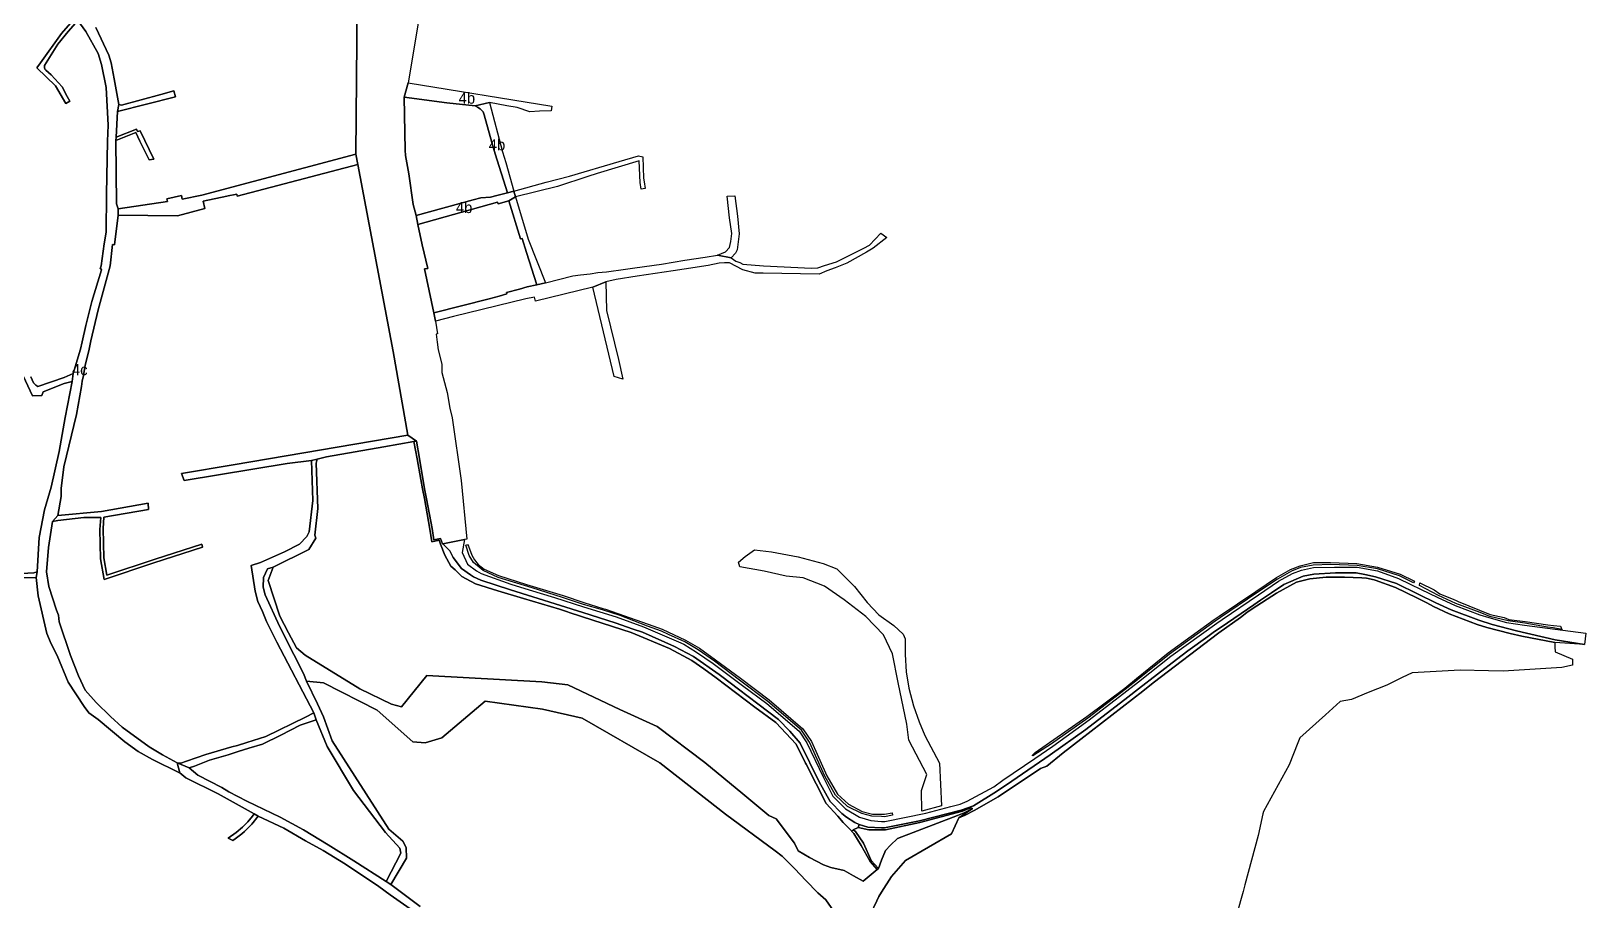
# Model space of a CAD drawing. Extents: x 548434 to 553028, y 1835063 to 1842282.
# Drawn here: x 551465 to 552443, y 1838000 to 1838547 of the extents above; entities that cross this region are included whole.
import ezdxf

# ---------------------------------------------------------------- set-up
doc = ezdxf.new("R2010")
doc.units = 0
for name, color, linetype in [('Level 15', 7, 'Continuous'), ('Level 16', 7, 'Continuous'), ('Level 23', 7, 'Continuous')]:
    doc.layers.add(name, color=color, linetype=linetype)

msp = doc.modelspace()

# ---------------------------------------------------------------- linework, layer by layer
at = {"layer": 'Level 16'}
for points in [[(551717.67, 1838607.15), (551701.99, 1838514.33), (551699.53, 1838505.43), (551700.22, 1838472.07), (551700.35, 1838468.66), (551702.61, 1838457.22), (551705.17, 1838437.95), (551707.08, 1838430.94), (551708.14, 1838425.18), (551710.97, 1838412.53), (551714.38, 1838397.69), (551712.38, 1838397.31), (551718.1666, 1838369.7817), (551719.3, 1838364.39), (551720.48, 1838356.45), (551719.8, 1838356.28), (551720.24, 1838351.33), (551721.04, 1838346.43), (551723.24, 1838337.42), (551723.21, 1838332.26), (551726.73, 1838319.71), (551728.29, 1838309.73), (551729.85, 1838303.71), (551735.35, 1838264.2), (551739.0587, 1838227.443), (551737.6401, 1838227.1863), (551737.5128, 1838227.1614), (551723.9212, 1838224.519), (551723.7144, 1838224.4788), (551722.44, 1838227.9), (551718.25, 1838227), (551717.2, 1838234.14), (551713.7, 1838252.85), (551712.4, 1838259.14), (551709.27, 1838278.18), (551707.27, 1838289.05), (551701.82, 1838292.8), (551692.58, 1838345.46), (551670.3458, 1838462.9663), (551669.1, 1838469.55), (551669.98, 1838564.33)], [(551505.58, 1838549.15), (551513.65, 1838531.71), (551515.13, 1838526.99), (551517.2, 1838516.96), (551520.02, 1838500.81), (551519.22, 1838496.25), (551518.32, 1838480.17), (551518.21, 1838478.17), (551518.59, 1838438.3), (551519.52, 1838435.05), (551519.62, 1838431.08), (551517.28, 1838412.57), (551516, 1838412.71), (551514.49, 1838399.3), (551507.11, 1838371.68), (551502.38, 1838352.05), (551501.12, 1838345.93), (551498.86, 1838336.73), (551497.9, 1838330.24), (551497.03, 1838326.84), (551496.55, 1838323.45), (551493.32, 1838305.86), (551485.41, 1838272.89), (551483.74, 1838259.17), (551483.77, 1838254.17), (551481.73, 1838242.36), (551478.25, 1838238.49), (551475.82, 1838222.16), (551474.53, 1838206.89), (551475.92, 1838197.66), (551480.81, 1838182.69), (551482.07, 1838179.53), (551482.47, 1838175.5), (551489.62, 1838154.23), (551494.61, 1838141.43), (551498.79, 1838132.39), (551505.88, 1838124.68), (551514.79, 1838115.82), (551522.24, 1838109.18), (551539.03, 1838096.75), (551547.52, 1838091.8), (551556.74, 1838086.8), (551558.3262, 1838080.3992), (551558.3, 1838080.42), (551541.31, 1838088.83), (551532.18, 1838093.87), (551523.79, 1838099.92), (551506.95, 1838114.08), (551501.06, 1838118.23), (551498.13, 1838122.12), (551488.11, 1838137.5), (551481.15, 1838154.14), (551477.41, 1838161.55), (551474.64, 1838167.98), (551469.19, 1838191.84), (551467.95, 1838203.3), (551468.75, 1838206.89), (551469.82, 1838228.39), (551473.25, 1838245.94), (551477.43, 1838260), (551482.45, 1838282.59), (551486.2, 1838303.86), (551490.75, 1838326.6), (551491.21, 1838331.48), (551495.9, 1838346.97), (551497.01, 1838351.39), (551499.36, 1838361.86), (551503.15, 1838376.9), (551509.11, 1838396.81), (551508.95, 1838397.35), (551508.34, 1838397.4), (551508.85, 1838399.29), (551510.84, 1838413.17), (551512.1, 1838420.48), (551512.38, 1838444.43), (551512.99, 1838477.76), (551513.33, 1838487.76), (551512.02, 1838511.5), (551509.12, 1838525.91), (551506.94, 1838532.9), (551499.32, 1838546.69), (551494.27, 1838553.58)]]:
    msp.add_lwpolyline(points, dxfattribs=at)
for points in [[(551701.99, 1838514.33), (551792.49, 1838499.67), (551792.16, 1838496.86), (551784.78, 1838496.64), (551778.57, 1838496.05), (551770.59, 1838498.87), (551764.21, 1838500), (551753.26, 1838501.94), (551744.17, 1838499.91), (551726.34, 1838501.83), (551699.53, 1838505.43)], [(551753.26, 1838501.94), (551761.41, 1838471.05), (551763.49, 1838464.29), (551768.5, 1838446.22), (551764.57, 1838445.28), (551756.81, 1838469.72), (551754.69, 1838476.85), (551749.9, 1838494.19), (551749.18, 1838496.17), (551747.31, 1838498.04), (551745.81, 1838499.13), (551744.17, 1838499.91)], [(551768.5, 1838446.22), (551769.62, 1838442.59), (551765.5, 1838440.06), (551758.72, 1838438.25), (551758.24, 1838439.28), (551708.14, 1838425.18), (551707.08, 1838430.94), (551742.95, 1838440.73), (551747.79, 1838441.98), (551753.84, 1838442.51), (551757.9, 1838443.51), (551762.05, 1838444.47), (551764.57, 1838445.28)]]:
    msp.add_lwpolyline(points, close=True, dxfattribs=at)
at = {"layer": 'Level 23'}
for points in [[(551717.67, 1838607.15), (551701.99, 1838514.33), (551699.53, 1838505.43), (551700.22, 1838472.07), (551700.35, 1838468.66), (551702.61, 1838457.22), (551705.17, 1838437.95), (551707.08, 1838430.94), (551708.14, 1838425.18), (551710.97, 1838412.53), (551714.38, 1838397.69), (551712.38, 1838397.31), (551718.1666, 1838369.7817), (551719.3, 1838364.39), (551720.48, 1838356.45), (551719.8, 1838356.28), (551720.24, 1838351.33), (551721.04, 1838346.43), (551723.24, 1838337.42), (551723.21, 1838332.26), (551726.73, 1838319.71), (551728.29, 1838309.73), (551729.85, 1838303.71), (551735.35, 1838264.2), (551739.0587, 1838227.443), (551737.6401, 1838227.1863), (551737.5128, 1838227.1614), (551723.9212, 1838224.519), (551723.7144, 1838224.4788), (551722.44, 1838227.9), (551718.25, 1838227), (551717.2, 1838234.14), (551713.7, 1838252.85), (551712.4, 1838259.14), (551709.27, 1838278.18), (551707.27, 1838289.05), (551701.82, 1838292.8), (551692.58, 1838345.46), (551670.3458, 1838462.9663), (551669.1, 1838469.55), (551669.98, 1838564.33)], [(551669.98, 1838564.33), (551669.1, 1838469.55), (551572.19, 1838443.74), (551559.91, 1838441.12), (551559.57, 1838443.52), (551550.17, 1838441.37), (551550.62, 1838439.83), (551519.52, 1838435.05), (551518.59, 1838438.3), (551518.21, 1838478.17), (551530.67, 1838483.09), (551533.32, 1838477.65), (551539.15, 1838465.93), (551542.13, 1838466.27), (551533.43, 1838484.26), (551531.81, 1838483.71), (551531.18, 1838485.17), (551518.32, 1838480.17), (551519.22, 1838496.25), (551555.71, 1838505.47), (551554.64, 1838509.4), (551546.37, 1838507.05), (551521.66, 1838500.39), (551520.02, 1838500.81), (551517.2, 1838516.96), (551515.13, 1838526.99), (551513.65, 1838531.71), (551505.58, 1838549.15)], [(551491.18, 1838553.49), (551483.9, 1838545.41), (551470.69, 1838526.9), (551468.53, 1838523.76), (551480.29, 1838512.41), (551486.62, 1838501.42), (551489.16, 1838502.91), (551487.61, 1838505.83), (551484.31, 1838511.82), (551477.38, 1838519.3), (551474.11, 1838522.34), (551473.55, 1838523.04), (551473.23, 1838523.92), (551473.27, 1838525.27), (551481.68, 1838538.61), (551488.13, 1838546.55), (551494.27, 1838553.58), (551499.32, 1838546.69), (551506.94, 1838532.9), (551509.12, 1838525.91), (551512.02, 1838511.5), (551513.33, 1838487.76), (551512.99, 1838477.76), (551512.38, 1838444.43), (551512.1, 1838420.48), (551510.84, 1838413.17), (551508.85, 1838399.29), (551508.34, 1838397.4), (551508.95, 1838397.35), (551509.11, 1838396.81), (551503.15, 1838376.9), (551499.36, 1838361.86), (551497.01, 1838351.39), (551495.9, 1838346.97), (551491.21, 1838331.48), (551485.7, 1838328.96), (551469.09, 1838323.42), (551467.75, 1838324.2), (551466.36, 1838325.63), (551464.77, 1838329.42)], [(551505.58, 1838549.15), (551513.65, 1838531.71), (551515.13, 1838526.99), (551517.2, 1838516.96), (551520.02, 1838500.81), (551519.22, 1838496.25), (551518.32, 1838480.17), (551518.21, 1838478.17), (551518.59, 1838438.3), (551519.52, 1838435.05), (551519.62, 1838431.08), (551517.28, 1838412.57), (551516, 1838412.71), (551514.49, 1838399.3), (551507.11, 1838371.68), (551502.38, 1838352.05), (551501.12, 1838345.93), (551498.86, 1838336.73), (551497.9, 1838330.24), (551497.03, 1838326.84), (551496.55, 1838323.45), (551493.32, 1838305.86), (551485.41, 1838272.89), (551483.74, 1838259.17), (551483.77, 1838254.17), (551481.73, 1838242.36), (551478.25, 1838238.49), (551475.82, 1838222.16), (551474.53, 1838206.89), (551475.92, 1838197.66), (551480.81, 1838182.69), (551482.07, 1838179.53), (551482.47, 1838175.5), (551489.62, 1838154.23), (551494.61, 1838141.43), (551498.79, 1838132.39), (551505.88, 1838124.68), (551514.79, 1838115.82), (551522.24, 1838109.18), (551539.03, 1838096.75), (551547.52, 1838091.8), (551556.74, 1838086.8), (551558.3262, 1838080.3992), (551558.3, 1838080.42), (551541.31, 1838088.83), (551532.18, 1838093.87), (551523.79, 1838099.92), (551506.95, 1838114.08), (551501.06, 1838118.23), (551498.13, 1838122.12), (551488.11, 1838137.5), (551481.15, 1838154.14), (551477.41, 1838161.55), (551474.64, 1838167.98), (551469.19, 1838191.84), (551467.95, 1838203.3), (551468.75, 1838206.89), (551469.82, 1838228.39), (551473.25, 1838245.94), (551477.43, 1838260), (551482.45, 1838282.59), (551486.2, 1838303.86), (551490.75, 1838326.6), (551491.21, 1838331.48), (551495.9, 1838346.97), (551497.01, 1838351.39), (551499.36, 1838361.86), (551503.15, 1838376.9), (551509.11, 1838396.81), (551508.95, 1838397.35), (551508.34, 1838397.4), (551508.85, 1838399.29), (551510.84, 1838413.17), (551512.1, 1838420.48), (551512.38, 1838444.43), (551512.99, 1838477.76), (551513.33, 1838487.76), (551512.02, 1838511.5), (551509.12, 1838525.91), (551506.94, 1838532.9), (551499.32, 1838546.69), (551494.27, 1838553.58)], [(551458.44, 1838333.33), (551465.82, 1838317.46), (551471.6, 1838317.82), (551472.4, 1838320.01), (551485.65, 1838325.22), (551490.75, 1838326.6), (551486.2, 1838303.86), (551482.45, 1838282.59), (551477.43, 1838260), (551473.25, 1838245.94), (551469.82, 1838228.39), (551468.75, 1838206.89), (551466.64, 1838206.29), (551447.5, 1838205.21)], [(551464.77, 1838329.42), (551466.36, 1838325.63), (551467.75, 1838324.2), (551469.09, 1838323.42), (551485.7, 1838328.96), (551491.21, 1838331.48), (551490.75, 1838326.6), (551485.65, 1838325.22), (551472.4, 1838320.01), (551471.6, 1838317.82), (551465.82, 1838317.46), (551458.44, 1838333.33)], [(551969.26, 1837994.39), (551965.31, 1838000), (551964.95, 1838000.51), (551959.92, 1838004.89), (551952.26, 1838012.77), (551945.41, 1838020.1), (551937.4, 1838028.12), (551933.03, 1838031.41), (551901.68, 1838054.37), (551860.34, 1838086.78), (551811.52, 1838114.87), (551786.61, 1838120.58), (551750.57, 1838125.61), (551723.29, 1838102.44), (551712.73, 1838099.35), (551705.13, 1838099.9), (551682.67, 1838119.9), (551648.74, 1838137.07), (551638.08, 1838138.18), (551636.2, 1838142.83), (551630.09, 1838154.94), (551621.22, 1838172.77), (551612.06, 1838192.49), (551610.8, 1838197.28), (551611.06, 1838203.27), (551613.62, 1838208.68), (551617.15, 1838209.72), (551613.92, 1838201.38), (551621.41, 1838178.92), (551626.86, 1838168.42), (551631.9, 1838159.12), (551637.25, 1838154.36), (551671.67, 1838133.29), (551691.63, 1838123.61), (551697.95, 1838121.93), (551713.9, 1838141.63), (551786.1, 1838137.6), (551802.48, 1838135.78), (551835.24, 1838120.24), (551858.75, 1838109.6), (551888.83, 1838086.92), (551912.69, 1838067.27), (551929.06, 1838053.72), (551933.68, 1838051.5), (551945.1, 1838036.28), (551947.58, 1838031.37), (551954.62, 1838027.13), (551963.38, 1838022.55), (551968.07, 1838020.83), (551976.36, 1838018.97), (551982.4, 1838015.6), (551988.36, 1838012.24), (551997.13, 1838019.67), (551997.93, 1838020.35), (552000, 1838025.63), (552002.35, 1838031.62), (552005.62, 1838035), (552010, 1838039.13), (552047.724, 1838053.675), (552051.926, 1838055.3), (552057.19, 1838058.03), (552048.6, 1838052.16), (552043.86, 1838042.09), (552015.03, 1838025.26), (552006.17, 1838015.26), (552000, 1838005.37), (551998.28, 1838002.61), (551997.02, 1838000), (551988.92, 1837983.19)], [(551448.32, 1838202.83), (551467.95, 1838203.3), (551469.19, 1838191.84), (551474.64, 1838167.98), (551477.41, 1838161.55), (551481.15, 1838154.14), (551488.11, 1838137.5), (551498.13, 1838122.12), (551501.06, 1838118.23), (551506.95, 1838114.08), (551523.79, 1838099.92), (551532.18, 1838093.87), (551541.31, 1838088.83), (551558.3, 1838080.42), (551558.3262, 1838080.3992), (551562.22, 1838077.31), (551582.5, 1838067.2), (551605.23, 1838054.68), (551604.18, 1838053.28), (551601.18, 1838049.56), (551597.92, 1838046.21), (551593.82, 1838043.03), (551588.84, 1838039.34), (551591.72, 1838037.84), (551593.14, 1838039.05), (551597.41, 1838042.17), (551599.19, 1838043.54), (551603.78, 1838048.15), (551607.77, 1838053.13), (551623.9, 1838045.65), (551637.49, 1838037.69), (551648.56, 1838031.62), (551662.7, 1838023.03), (551683.57, 1838008.98), (551690.69, 1838003.83), (551720.19, 1837983.22)], [(551988.92, 1837983.19), (551997.02, 1838000), (551998.28, 1838002.61), (552000, 1838005.37), (552006.17, 1838015.26), (552015.03, 1838025.26), (552043.86, 1838042.09), (552048.6, 1838052.16), (552052.58, 1838053.79), (552058.28, 1838056.72), (552073.36, 1838065.45), (552099.9, 1838083.2), (552103.85, 1838084.75), (552114.3, 1838092.93), (552125.34, 1838101.56), (552164.27, 1838131.85), (552170.94, 1838136.96), (552212.18, 1838168.55), (552225.78, 1838178.04), (552229.71, 1838181.26), (552233.22, 1838183.6), (552248.35, 1838193.41), (552260.98, 1838200.38), (552269.46, 1838202.36), (552279.75, 1838203.57), (552291.16, 1838203.59), (552302.14, 1838203.16), (552305, 1838202.88), (552309.87, 1838201.81), (552310.46, 1838201.63), (552323.29, 1838196.94), (552336.65, 1838190.59), (552343.03, 1838187.27), (552347.34, 1838185.03), (552357.19, 1838180.41), (552374.63, 1838173.83), (552380.75, 1838171.87), (552395.53, 1838168.02), (552402.74, 1838166.5), (552423.52, 1838162.33), (552423.5, 1838159.78), (552423.71, 1838156.46), (552434.78, 1838151.84), (552434.76, 1838148.06), (552428.03, 1838146.7), (552391.12, 1838144.47), (552381.77, 1838144.69), (552363.98, 1838145.11), (552333.74, 1838143.4), (552327.58, 1838140.41), (552317.79, 1838135.67), (552306.16, 1838130.92), (552295.69, 1838126.65), (552288.48, 1838125.37), (552279.2, 1838116.99), (552263.13, 1838102.48), (552261.91, 1838099.41), (552256.35, 1838085.44), (552240.25, 1838056.04), (552239.93, 1838054.62), (552236.88, 1838040.95), (552228.52, 1838009.96), (552227.43, 1838005.93), (552225.83, 1838000), (552223.58, 1837991.67)], [(551709.66, 1837996.38), (551691.2, 1838010.19), (551701.06, 1838026.82), (551700.76, 1838033.45), (551698.65, 1838037.39), (551689.94, 1838044.94), (551654.34, 1838100.56), (551648.84, 1838115.57), (551645.01, 1838123.79), (551638.08, 1838138.18), (551648.74, 1838137.07), (551682.67, 1838119.9), (551705.13, 1838099.9), (551712.73, 1838099.35), (551723.29, 1838102.44), (551750.57, 1838125.61), (551786.61, 1838120.58), (551811.52, 1838114.87), (551860.34, 1838086.78), (551901.68, 1838054.37), (551933.03, 1838031.41), (551937.4, 1838028.12), (551945.41, 1838020.1), (551952.26, 1838012.77), (551959.92, 1838004.89), (551964.95, 1838000.51), (551965.31, 1838000), (551969.26, 1837994.39)], [(551720.19, 1837983.22), (551690.69, 1838003.83), (551683.57, 1838008.98), (551662.7, 1838023.03), (551648.56, 1838031.62), (551637.49, 1838037.69), (551623.9, 1838045.65), (551607.77, 1838053.13), (551605.23, 1838054.68), (551582.5, 1838067.2), (551562.22, 1838077.31), (551558.3262, 1838080.3992), (551556.74, 1838086.8), (551564.27, 1838083.5), (551569.65, 1838079.02), (551584.84, 1838071.2), (551589.28, 1838068.58), (551600.51, 1838062.59), (551621.48, 1838052.49), (551636.24, 1838044.6), (551651.77, 1838035.15), (551667.9, 1838025.02), (551688.32, 1838012.03), (551691.2, 1838010.19), (551709.66, 1837996.38)]]:
    msp.add_lwpolyline(points, dxfattribs=at)
for points in [[(551492.96, 1838555.93), (551494.27, 1838553.58), (551488.13, 1838546.55), (551481.68, 1838538.61), (551473.27, 1838525.27), (551473.23, 1838523.92), (551473.55, 1838523.04), (551474.11, 1838522.34), (551477.38, 1838519.3), (551484.31, 1838511.82), (551487.61, 1838505.83), (551489.16, 1838502.91), (551486.62, 1838501.42), (551480.29, 1838512.41), (551468.53, 1838523.76), (551470.69, 1838526.9), (551483.9, 1838545.41), (551491.18, 1838553.49)], [(551555.71, 1838505.47), (551519.22, 1838496.25), (551520.02, 1838500.81), (551521.66, 1838500.39), (551546.37, 1838507.05), (551554.64, 1838509.4)], [(551701.99, 1838514.33), (551792.49, 1838499.67), (551792.16, 1838496.86), (551784.78, 1838496.64), (551778.57, 1838496.05), (551770.59, 1838498.87), (551764.21, 1838500), (551753.26, 1838501.94), (551744.17, 1838499.91), (551726.34, 1838501.83), (551699.53, 1838505.43)], [(551744.17, 1838499.91), (551745.81, 1838499.13), (551747.31, 1838498.04), (551749.18, 1838496.17), (551749.9, 1838494.19), (551754.69, 1838476.85), (551756.81, 1838469.72), (551764.57, 1838445.28), (551762.05, 1838444.47), (551757.9, 1838443.51), (551753.84, 1838442.51), (551747.79, 1838441.98), (551742.95, 1838440.73), (551707.08, 1838430.94), (551705.17, 1838437.95), (551702.61, 1838457.22), (551700.35, 1838468.66), (551700.22, 1838472.07), (551699.53, 1838505.43), (551726.34, 1838501.83)], [(551753.26, 1838501.94), (551761.41, 1838471.05), (551763.49, 1838464.29), (551768.5, 1838446.22), (551764.57, 1838445.28), (551756.81, 1838469.72), (551754.69, 1838476.85), (551749.9, 1838494.19), (551749.18, 1838496.17), (551747.31, 1838498.04), (551745.81, 1838499.13), (551744.17, 1838499.91)], [(551518.32, 1838480.17), (551531.18, 1838485.17), (551531.81, 1838483.71), (551533.43, 1838484.26), (551542.13, 1838466.27), (551539.15, 1838465.93), (551533.32, 1838477.65), (551530.67, 1838483.09), (551518.21, 1838478.17)], [(551669.1, 1838469.55), (551670.3458, 1838462.9663), (551594.48, 1838443.15), (551594.29, 1838444.32), (551593.17, 1838444.13), (551588.92, 1838443.25), (551588.07, 1838443.02), (551573.1, 1838439.94), (551574.1, 1838435.42), (551556.92, 1838430.83), (551519.62, 1838431.08), (551519.52, 1838435.05), (551550.62, 1838439.83), (551550.17, 1838441.37), (551559.57, 1838443.52), (551559.91, 1838441.12), (551572.19, 1838443.74)], [(551626.03, 1838275.06), (551641.34, 1838276.77), (551642.01, 1838251.74), (551639.9, 1838232.03), (551638.25, 1838229.08), (551633.81, 1838224.33), (551624.35, 1838219.45), (551609.15, 1838212.72), (551603.28, 1838210.75), (551605.73, 1838194.62), (551607.48, 1838188.19), (551610.38, 1838181.81), (551612.89, 1838175.71), (551619.42, 1838162.64), (551642.66, 1838118.27), (551637.56, 1838115.55), (551612.56, 1838103.39), (551600.49, 1838099.49), (551594.74, 1838097.73), (551591.17, 1838096.77), (551574.7, 1838091.9), (551562.7, 1838087.74), (551559.13, 1838086.55), (551556.74, 1838086.8), (551547.52, 1838091.8), (551539.03, 1838096.75), (551522.24, 1838109.18), (551514.79, 1838115.82), (551505.88, 1838124.68), (551498.79, 1838132.39), (551494.61, 1838141.43), (551489.62, 1838154.23), (551482.47, 1838175.5), (551482.07, 1838179.53), (551480.81, 1838182.69), (551475.92, 1838197.66), (551474.53, 1838206.89), (551475.82, 1838222.16), (551478.25, 1838238.49), (551481.65, 1838239.05), (551498.06, 1838241.05), (551508.65, 1838240.98), (551508.11, 1838233.39), (551508.58, 1838215), (551510.78, 1838202.09), (551542.06, 1838212.44), (551572.75, 1838222.35), (551572.22, 1838224.28), (551542.8, 1838214.79), (551512.51, 1838204.76), (551510.64, 1838215.74), (551510.17, 1838234.14), (551510.68, 1838241.32), (551538.75, 1838245.96), (551538.6, 1838250), (551509.05, 1838244.79), (551481.73, 1838242.36), (551483.77, 1838254.17), (551483.74, 1838259.17), (551485.41, 1838272.89), (551493.32, 1838305.86), (551496.55, 1838323.45), (551497.03, 1838326.84), (551497.9, 1838330.24), (551498.86, 1838336.73), (551501.12, 1838345.93), (551502.38, 1838352.05), (551507.11, 1838371.68), (551514.49, 1838399.3), (551516, 1838412.71), (551517.28, 1838412.57), (551519.62, 1838431.08), (551556.92, 1838430.83), (551574.1, 1838435.42), (551573.1, 1838439.94), (551588.07, 1838443.02), (551588.92, 1838443.25), (551593.17, 1838444.13), (551594.29, 1838444.32), (551594.48, 1838443.15), (551670.3458, 1838462.9663), (551692.58, 1838345.46), (551701.82, 1838292.8), (551591.9, 1838274.17), (551559.44, 1838268.77), (551561.14, 1838264.25)], [(551768.5, 1838446.22), (551788.94, 1838451.88), (551803.55, 1838455.73), (551834.8, 1838464.93), (551847.07, 1838468.45), (551849.79, 1838467.89), (551850.25, 1838454.45), (551850.56, 1838452.19), (551851.23, 1838447.94), (551848.79, 1838447.54), (551848.12, 1838451.79), (551847.52, 1838465.29), (551821.09, 1838457.43), (551815.1, 1838455.37), (551796.02, 1838449.1), (551769.62, 1838442.59)], [(551768.5, 1838446.22), (551769.62, 1838442.59), (551765.5, 1838440.06), (551758.72, 1838438.25), (551758.24, 1838439.28), (551708.14, 1838425.18), (551707.08, 1838430.94), (551742.95, 1838440.73), (551747.79, 1838441.98), (551753.84, 1838442.51), (551757.9, 1838443.51), (551762.05, 1838444.47), (551764.57, 1838445.28)], [(551753, 1838378.52), (551718.1666, 1838369.7817), (551712.38, 1838397.31), (551714.38, 1838397.69), (551710.97, 1838412.53), (551708.14, 1838425.18), (551758.24, 1838439.28), (551758.72, 1838438.25), (551765.5, 1838440.06), (551772.67, 1838416.17), (551773.89, 1838416.54), (551776.59, 1838407.66), (551782.95, 1838387.32), (551777.05, 1838385.99), (551772.04, 1838384.61), (551763.98, 1838382.53), (551764.19, 1838381.76), (551759.38, 1838380.22)], [(551788.52, 1838388.53), (551782.95, 1838387.32), (551776.59, 1838407.66), (551773.89, 1838416.54), (551772.67, 1838416.17), (551765.5, 1838440.06), (551769.62, 1838442.59), (551777.56, 1838416.11)], [(551896.81, 1838405.91), (551901.81, 1838407.99), (551904.23, 1838410.78), (551905.05, 1838414.64), (551905.7, 1838419.68), (551904.37, 1838429.44), (551902.88, 1838443.09), (551907.67, 1838443.26), (551909.21, 1838430.56), (551910.44, 1838419.4), (551909.05, 1838409.38), (551908.05, 1838407.18), (551905.3, 1838404.25)], [(551905.3, 1838404.25), (551908.22, 1838402.27), (551910.68, 1838401.33), (551912.64, 1838400.42), (551925.66, 1838399.3), (551955.94, 1838397.77), (551959.89, 1838398.12), (551964.15, 1838399.51), (551971.53, 1838401.79), (551988.83, 1838410.38), (551992.31, 1838412.25), (551999.55, 1838419.8), (552003.2, 1838417.1), (551994.64, 1838410.5), (551990.5, 1838407.81), (551978.04, 1838401.02), (551970.77, 1838398.13), (551965.42, 1838396.09), (551960.77, 1838394.09), (551925.46, 1838394.75), (551920.36, 1838394.71), (551912.63, 1838396.77), (551904.24, 1838401.19), (551901.09, 1838401.27), (551897.83, 1838401.06), (551890.95, 1838399.47), (551875.69, 1838397.24), (551868.84, 1838396.08), (551846.13, 1838392.81), (551832.86, 1838390.79), (551826.53, 1838389.14), (551818.2, 1838385.93), (551782.12, 1838377.11), (551781.63, 1838379.58), (551776.22, 1838378.54), (551730.62, 1838367.41), (551719.3, 1838364.39), (551718.1666, 1838369.7817), (551753, 1838378.52), (551759.38, 1838380.22), (551764.19, 1838381.76), (551763.98, 1838382.53), (551772.04, 1838384.61), (551777.05, 1838385.99), (551782.95, 1838387.32), (551788.52, 1838388.53), (551805.63, 1838392.96), (551810.57, 1838393.64), (551816.6, 1838394.31), (551821.45, 1838395.06), (551826.9, 1838395.57), (551838.77, 1838397.24), (551844.65, 1838397.97), (551861.4, 1838400.24), (551876.18, 1838402.77), (551889.05, 1838404.65), (551896.81, 1838405.91)], [(551826.53, 1838389.14), (551826.81, 1838371.16), (551834.38, 1838340.34), (551837.14, 1838328.11), (551831.79, 1838329.66), (551818.2, 1838385.93)], [(551707.27, 1838289.05), (551705.68, 1838288.83), (551686.86, 1838285.55), (551650.7, 1838279.07), (551644.73, 1838277.67), (551641.34, 1838276.77), (551626.03, 1838275.06), (551561.14, 1838264.25), (551559.44, 1838268.77), (551591.9, 1838274.17), (551701.82, 1838292.8)], [(551981.2373, 1838043.7232), (551981.31, 1838043.65), (551982.52, 1838042.22), (551987.05, 1838034.73), (551992.87, 1838024.71), (551997.13, 1838019.67), (551988.36, 1838012.24), (551982.4, 1838015.6), (551976.36, 1838018.97), (551968.07, 1838020.83), (551963.38, 1838022.55), (551954.62, 1838027.13), (551947.58, 1838031.37), (551945.1, 1838036.28), (551933.68, 1838051.5), (551929.06, 1838053.72), (551912.69, 1838067.27), (551888.83, 1838086.92), (551858.75, 1838109.6), (551835.24, 1838120.24), (551802.48, 1838135.78), (551786.1, 1838137.6), (551713.9, 1838141.63), (551697.95, 1838121.93), (551691.63, 1838123.61), (551671.67, 1838133.29), (551637.25, 1838154.36), (551631.9, 1838159.12), (551626.86, 1838168.42), (551621.41, 1838178.92), (551613.92, 1838201.38), (551617.15, 1838209.72), (551639.69, 1838220.87), (551643.94, 1838228.12), (551643.44, 1838230.01), (551645.19, 1838246.65), (551644.18, 1838275.15), (551644.73, 1838277.67), (551650.7, 1838279.07), (551686.86, 1838285.55), (551705.68, 1838288.83), (551707.72, 1838277.85), (551710.07, 1838264.97), (551711.15, 1838259.07), (551712.37, 1838252.89), (551715.78, 1838233.69), (551716.94, 1838225.71), (551721.62, 1838226.7), (551722.5353, 1838224.2496), (551725.09, 1838217.41), (551728.95, 1838210.48), (551731.57, 1838208.06), (551735.77, 1838204.02), (551738.52, 1838202.41), (551744.56, 1838199.34), (551758.55, 1838194.93), (551774.66, 1838190.17), (551797.27, 1838183.36), (551802.38, 1838181.69), (551803.3, 1838181.3), (551818.24, 1838176.5), (551842.3, 1838168.63), (551866.51, 1838158.63), (551880.48, 1838151.02), (551888.16, 1838145.95), (551895.85, 1838140.22), (551920.3, 1838121.75), (551933.37, 1838112.01), (551946.26, 1838098.54), (551952.16, 1838086.54), (551952.42, 1838086), (551965.01, 1838061.09), (551972.53, 1838053.11), (551975.87, 1838049.13)], [(551723.9212, 1838224.519), (551728.23, 1838220.09), (551730.3, 1838215.9), (551735.63, 1838208.89), (551741.34, 1838204.93), (551743.27, 1838203.64), (551747.83, 1838201.63), (551766.46, 1838195.53), (551812.01, 1838181.33), (551832.29, 1838174.83), (551843.75, 1838170.89), (551849.46, 1838168.84), (551869.74, 1838159.97), (551881.53, 1838153.52), (551897.7, 1838142.26), (551899.37, 1838141), (551909.87, 1838133.06), (551922.02, 1838123.89), (551935.01, 1838114.06), (551942.2, 1838106.62), (551948.7, 1838099.05), (551960.68, 1838074.71), (551967.53, 1838062.41), (551974.92, 1838054.91), (551977.92, 1838052.54), (551983.14, 1838049.28), (551985.79, 1838048.02), (551985.25, 1838046.09), (551982.05, 1838044.53), (551981.2373, 1838043.7232), (551975.87, 1838049.13), (551972.53, 1838053.11), (551965.01, 1838061.09), (551952.42, 1838086), (551952.16, 1838086.54), (551946.26, 1838098.54), (551933.37, 1838112.01), (551920.3, 1838121.75), (551895.85, 1838140.22), (551888.16, 1838145.95), (551880.48, 1838151.02), (551866.51, 1838158.63), (551842.3, 1838168.63), (551818.24, 1838176.5), (551803.3, 1838181.3), (551802.38, 1838181.69), (551797.27, 1838183.36), (551774.66, 1838190.17), (551758.55, 1838194.93), (551744.56, 1838199.34), (551738.52, 1838202.41), (551735.77, 1838204.02), (551731.57, 1838208.06), (551728.95, 1838210.48), (551725.09, 1838217.41), (551722.5353, 1838224.2496), (551721.62, 1838226.7), (551716.94, 1838225.71), (551715.78, 1838233.69), (551712.37, 1838252.89), (551711.15, 1838259.07), (551710.07, 1838264.97), (551707.72, 1838277.85), (551705.68, 1838288.83), (551707.27, 1838289.05), (551709.27, 1838278.18), (551712.4, 1838259.14), (551713.7, 1838252.85), (551717.2, 1838234.14), (551718.25, 1838227), (551722.44, 1838227.9), (551723.7144, 1838224.4788)], [(551701.06, 1838026.82), (551691.2, 1838010.19), (551688.32, 1838012.03), (551697.42, 1838029.93), (551696.83, 1838033.03), (551687.78, 1838042.93), (551667.72, 1838069.36), (551651.19, 1838097.1), (551644.16, 1838113.87), (551642.66, 1838118.27), (551619.42, 1838162.64), (551612.89, 1838175.71), (551610.38, 1838181.81), (551607.48, 1838188.19), (551605.73, 1838194.62), (551603.28, 1838210.75), (551609.15, 1838212.72), (551624.35, 1838219.45), (551633.81, 1838224.33), (551638.25, 1838229.08), (551639.9, 1838232.03), (551642.01, 1838251.74), (551641.34, 1838276.77), (551644.73, 1838277.67), (551644.18, 1838275.15), (551645.19, 1838246.65), (551643.44, 1838230.01), (551643.94, 1838228.12), (551639.69, 1838220.87), (551617.15, 1838209.72), (551613.62, 1838208.68), (551611.06, 1838203.27), (551610.8, 1838197.28), (551612.06, 1838192.49), (551621.22, 1838172.77), (551630.09, 1838154.94), (551636.2, 1838142.83), (551638.08, 1838138.18), (551645.01, 1838123.79), (551648.84, 1838115.57), (551654.34, 1838100.56), (551689.94, 1838044.94), (551698.65, 1838037.39), (551700.76, 1838033.45)], [(551481.73, 1838242.36), (551509.05, 1838244.79), (551538.6, 1838250), (551538.75, 1838245.96), (551510.68, 1838241.32), (551510.17, 1838234.14), (551510.64, 1838215.74), (551512.51, 1838204.76), (551542.8, 1838214.79), (551572.22, 1838224.28), (551572.75, 1838222.35), (551542.06, 1838212.44), (551510.78, 1838202.09), (551508.58, 1838215), (551508.11, 1838233.39), (551508.65, 1838240.98), (551498.06, 1838241.05), (551481.65, 1838239.05), (551478.25, 1838238.49)], [(551737.5128, 1838227.1614), (551736.07, 1838219.02), (551739.4, 1838211.61), (551745.03, 1838207.4), (551747.99, 1838205.91), (551766.76, 1838199.14), (551778.3, 1838195.46), (551794.2, 1838190.62), (551812.33, 1838184.84), (551832.87, 1838178.49), (551850.12, 1838172.28), (551872.2, 1838162.88), (551875.51, 1838161.27), (551883.44, 1838156.36), (551894.08, 1838149.14), (551901.51, 1838143.51), (551912.35, 1838135.36), (551927.79, 1838124.14), (551948.2, 1838106.56), (551953, 1838099.32), (551963.16, 1838077.89), (551969.33, 1838065.74), (551977.33, 1838057.81), (551986.09, 1838052.55), (551993.29, 1838050.51), (552000, 1838049.93), (552001.92, 1838049.76), (552027.72, 1838055.01), (552043.52, 1838059.22), (552049.431, 1838060.798), (552053.821, 1838062.547), (552070.514, 1838071.653), (552076.31, 1838075.85), (552096.39, 1838089.42), (552107.68, 1838097.31), (552130.55, 1838113.85), (552154.22, 1838132.03), (552161.58, 1838137.67), (552182.03, 1838153.83), (552210.99, 1838174.47), (552214.27, 1838176.81), (552237.16, 1838192.46), (552249.72, 1838201.08), (552258.48, 1838205.76), (552264.25, 1838207.94), (552271.63, 1838209.5), (552284.99, 1838209.83), (552299.18, 1838209.74), (552312.08, 1838207.51), (552325.23, 1838202.64), (552332.57, 1838199.1), (552339.43, 1838195.72), (552349.52, 1838190.86), (552360.85, 1838185.76), (552376.4, 1838179.85), (552381.95, 1838178.08), (552393.13, 1838175.06), (552404.51, 1838173.32), (552443.1289, 1838168.2353), (552442.2, 1838161.18), (552423.84, 1838164.17), (552399.39, 1838169.84), (552384.13, 1838173.66), (552375.69, 1838176.52), (552358.34, 1838183.04), (552348.73, 1838187.31), (552337.56, 1838192.81), (552323.92, 1838199.43), (552310.67, 1838203.78), (552304.1, 1838205.17), (552298.5, 1838206.16), (552291.17, 1838206.17), (552285.48, 1838206.18), (552271.88, 1838205.44), (552265.21, 1838204.22), (552253.15, 1838198.86), (552245.4, 1838193.75), (552238.45, 1838189.05), (552234.12, 1838186.12), (552213.69, 1838172.04), (552209.5, 1838169.26), (552205.31, 1838166.2), (552192.58, 1838157.2), (552185.43, 1838151.69), (552161.63, 1838133.2), (552154.94, 1838128.04), (552128.4, 1838107.75), (552105.95, 1838091.82), (552081.84, 1838075.2), (552072.33, 1838068.69), (552057.8769, 1838059.6008), (552049.9523, 1838057.0521), (552023.91, 1838050.29), (552001.89, 1838045.87), (552000, 1838045.96), (551991.32, 1838046.36), (551985.79, 1838048.02), (551983.14, 1838049.28), (551977.92, 1838052.54), (551974.92, 1838054.91), (551967.53, 1838062.41), (551960.68, 1838074.71), (551948.7, 1838099.05), (551942.2, 1838106.62), (551935.01, 1838114.06), (551922.02, 1838123.89), (551909.87, 1838133.06), (551899.37, 1838141), (551897.7, 1838142.26), (551881.53, 1838153.52), (551869.74, 1838159.97), (551849.46, 1838168.84), (551843.75, 1838170.89), (551832.29, 1838174.83), (551812.01, 1838181.33), (551766.46, 1838195.53), (551747.83, 1838201.63), (551743.27, 1838203.64), (551741.34, 1838204.93), (551735.63, 1838208.89), (551730.3, 1838215.9), (551728.23, 1838220.09), (551723.9212, 1838224.519)], [(552006.53, 1838055.23), (552006.86, 1838053.86), (552001.71, 1838052.85), (552000, 1838052.92), (551993.83, 1838053.18), (551987.49, 1838054.83), (551978.57, 1838059.29), (551970.98, 1838066.44), (551964.24, 1838078.34), (551954.66, 1838099.78), (551949.55, 1838107.25), (551928.48, 1838125.34), (551910.63, 1838138.79), (551894.74, 1838150.6), (551884.51, 1838157.73), (551876.09, 1838162.79), (551865.83, 1838167.38), (551861.45, 1838169.64), (551852.71, 1838172.71), (551835.53, 1838179.3), (551824.33, 1838182.88), (551812.5, 1838186.41), (551799.26, 1838190.74), (551780.13, 1838196.73), (551758.79, 1838203.29), (551749.23, 1838207.72), (551743.28, 1838212.64), (551740.57, 1838217.19), (551738.44, 1838223.67), (551739.4, 1838224.06), (551740.06, 1838223), (551742.25, 1838217.26), (551743.77, 1838214.48), (551746.06, 1838211.57), (551749.86, 1838208.59), (551758.87, 1838204.61), (551776.45, 1838198.89), (551799.7, 1838191.9), (551812.68, 1838187.54), (551824.68, 1838183.84), (551826.34, 1838183.41), (551853.16, 1838173.93), (551861.82, 1838170.73), (551876.62, 1838163.92), (551885.48, 1838158.89), (551895.47, 1838151.53), (551911.3, 1838139.9), (551929.18, 1838126.32), (551950.36, 1838108.21), (551955.85, 1838100.14), (551965.6, 1838078.57), (551972.17, 1838066.95), (551979.08, 1838060.76), (551987.78, 1838056.22), (551994.18, 1838054.52), (552000, 1838054.4), (552001.7, 1838054.36)], [(552037.57, 1838059.7), (552025.29, 1838056.25), (552024.98, 1838069.24), (552028.52, 1838079.4), (552017.12, 1838100.9), (552015.95, 1838111.09), (552010.446, 1838137.253), (552006.83, 1838155.33), (552001.15, 1838167.21), (551990.05, 1838178.83), (551976.37, 1838189.16), (551963.98, 1838197.94), (551950.56, 1838203.11), (551939.98, 1838204.14), (551926.04, 1838207.24), (551910.81, 1838210.08), (551910.03, 1838212.92), (551914.16, 1838216.53), (551920.1, 1838220.67), (551930.68, 1838219.37), (551947.46, 1838216.27), (551963.21, 1838212.14), (551971.73, 1838208.79), (551982.83, 1838197.68), (551990.83, 1838187.61), (551998.31, 1838179.86), (552007.607, 1838173.148), (552013.544, 1838167.725), (552014.834, 1838164.626), (552014.834, 1838154.813), (552015.35, 1838143.967), (552017.157, 1838133.637), (552019.997, 1838122.533), (552023.59, 1838112.47), (552027.28, 1838103.93), (552036.38, 1838086.54)], [(551468.75, 1838206.89), (551467.95, 1838203.3), (551448.32, 1838202.83), (551432.33, 1838202.26), (551422.24, 1838201.76), (551422.18, 1838202.22), (551412.24, 1838201.7), (551408.44, 1838202.02), (551404.57, 1838201.54), (551404.2, 1838205.08), (551408.17, 1838205.23), (551421.98, 1838205.3), (551432.56, 1838205.16), (551447.5, 1838205.21), (551466.64, 1838206.29)], [(551985.79, 1838048.02), (551991.32, 1838046.36), (552000, 1838045.96), (552001.89, 1838045.87), (552023.91, 1838050.29), (552049.9523, 1838057.0521), (552057.8769, 1838059.6008), (552072.33, 1838068.69), (552081.84, 1838075.2), (552105.95, 1838091.82), (552128.4, 1838107.75), (552154.94, 1838128.04), (552161.63, 1838133.2), (552185.43, 1838151.69), (552192.58, 1838157.2), (552205.31, 1838166.2), (552209.5, 1838169.26), (552213.69, 1838172.04), (552234.12, 1838186.12), (552238.45, 1838189.05), (552245.4, 1838193.75), (552253.15, 1838198.86), (552265.21, 1838204.22), (552271.88, 1838205.44), (552285.48, 1838206.18), (552291.17, 1838206.17), (552298.5, 1838206.16), (552304.1, 1838205.17), (552310.67, 1838203.78), (552323.92, 1838199.43), (552337.56, 1838192.81), (552348.73, 1838187.31), (552358.34, 1838183.04), (552375.69, 1838176.52), (552384.13, 1838173.66), (552399.39, 1838169.84), (552423.84, 1838164.17), (552442.2, 1838161.18), (552423.52, 1838162.33), (552402.74, 1838166.5), (552395.53, 1838168.02), (552380.75, 1838171.87), (552374.63, 1838173.83), (552357.19, 1838180.41), (552347.34, 1838185.03), (552343.03, 1838187.27), (552336.65, 1838190.59), (552323.29, 1838196.94), (552310.46, 1838201.63), (552309.87, 1838201.81), (552305, 1838202.88), (552302.14, 1838203.16), (552291.16, 1838203.59), (552279.75, 1838203.57), (552269.46, 1838202.36), (552260.98, 1838200.38), (552248.35, 1838193.41), (552233.22, 1838183.6), (552229.71, 1838181.26), (552225.78, 1838178.04), (552212.18, 1838168.55), (552170.94, 1838136.96), (552164.27, 1838131.85), (552125.34, 1838101.56), (552114.3, 1838092.93), (552103.85, 1838084.75), (552099.9, 1838083.2), (552073.36, 1838065.45), (552058.28, 1838056.72), (552052.58, 1838053.79), (552048.6, 1838052.16), (552057.19, 1838058.03), (552055.88, 1838058.35), (552050.84, 1838056.4), (552023.97, 1838049.28), (552002.37, 1838044.54), (551991.85, 1838044.69), (551985.25, 1838046.09)], [(552326.29, 1838205.42), (552335.37, 1838201.03), (552334.55, 1838199.94), (552325.77, 1838204.32), (552311.97, 1838208.75), (552299.11, 1838210.78), (552282.72, 1838211.51), (552271.58, 1838211.05), (552263.61, 1838209.51), (552257.87, 1838207.26), (552249.07, 1838202.29), (552236.14, 1838193.57), (552213.23, 1838178.21), (552209.91, 1838175.85), (552181.23, 1838155.01), (552160.95, 1838138.94), (552153.28, 1838132.91), (552129.75, 1838114.78), (552106.79, 1838098.72), (552095.2, 1838091.04), (552094.61, 1838091.45), (552096.58, 1838093.24), (552129.11, 1838115.82), (552153.11, 1838133.8), (552160.37, 1838139.87), (552180.31, 1838156.02), (552209.25, 1838176.85), (552212.39, 1838179.02), (552235.4, 1838194.45), (552248.5, 1838203.35), (552257.31, 1838208.35), (552263.41, 1838210.72), (552271.68, 1838212.65), (552282.43, 1838212.77), (552299.02, 1838212), (552311.91, 1838209.88)], [(552428.08, 1838170.59), (552422.47, 1838171.65), (552418.93, 1838172.11), (552404.79, 1838174.54), (552394.32, 1838175.94), (552382.61, 1838178.85), (552376.52, 1838181.34), (552361.35, 1838186.97), (552350.34, 1838192), (552338.46, 1838198.18), (552338.71, 1838200.04), (552347.6, 1838195.45), (552351.25, 1838193.09), (552360.09, 1838189.53), (552361.44, 1838188.88), (552362.66, 1838188.3), (552382.82, 1838179.95), (552391.69, 1838178.15), (552394.533, 1838176.897), (552404.85, 1838175.67), (552419.16, 1838173.55), (552422.65, 1838173.19), (552427.16, 1838172.64), (552427.17, 1838172.67)], [(551567.7, 1838084.69), (551564.27, 1838083.5), (551556.74, 1838086.8), (551559.13, 1838086.55), (551562.7, 1838087.74), (551574.7, 1838091.9), (551591.17, 1838096.77), (551594.74, 1838097.73), (551600.49, 1838099.49), (551612.56, 1838103.39), (551637.56, 1838115.55), (551642.66, 1838118.27), (551644.16, 1838113.87), (551634.23, 1838110.42), (551622.03, 1838104.19), (551610.52, 1838098.51), (551601.78, 1838096.01), (551595.03, 1838093.83), (551588.74, 1838091.74), (551577.16, 1838088.34)], [(551697.42, 1838029.93), (551688.32, 1838012.03), (551667.9, 1838025.02), (551651.77, 1838035.15), (551636.24, 1838044.6), (551621.48, 1838052.49), (551600.51, 1838062.59), (551589.28, 1838068.58), (551584.84, 1838071.2), (551569.65, 1838079.02), (551564.27, 1838083.5), (551567.7, 1838084.69), (551577.16, 1838088.34), (551588.74, 1838091.74), (551595.03, 1838093.83), (551601.78, 1838096.01), (551610.52, 1838098.51), (551622.03, 1838104.19), (551634.23, 1838110.42), (551644.16, 1838113.87), (551651.19, 1838097.1), (551667.72, 1838069.36), (551687.78, 1838042.93), (551696.83, 1838033.03)], [(551985.25, 1838046.09), (551991.85, 1838044.69), (552002.37, 1838044.54), (552023.97, 1838049.28), (552050.84, 1838056.4), (552055.88, 1838058.35), (552057.19, 1838058.03), (552051.926, 1838055.3), (552047.724, 1838053.675), (552010, 1838039.13), (552005.62, 1838035), (552002.35, 1838031.62), (552000, 1838025.63), (551997.93, 1838020.35), (551993.46, 1838025.31), (551988.54, 1838036.14), (551983.48, 1838043.55), (551982.05, 1838044.53)], [(551605.23, 1838054.68), (551607.77, 1838053.13), (551603.78, 1838048.15), (551599.19, 1838043.54), (551597.41, 1838042.17), (551593.14, 1838039.05), (551591.72, 1838037.84), (551588.84, 1838039.34), (551593.82, 1838043.03), (551597.92, 1838046.21), (551601.18, 1838049.56), (551604.18, 1838053.28)], [(551982.05, 1838044.53), (551983.48, 1838043.55), (551988.54, 1838036.14), (551993.46, 1838025.31), (551997.93, 1838020.35), (551997.13, 1838019.67), (551992.87, 1838024.71), (551987.05, 1838034.73), (551982.52, 1838042.22), (551981.31, 1838043.65), (551981.2373, 1838043.7232)]]:
    msp.add_lwpolyline(points, close=True, dxfattribs=at)

# ---------------------------------------------------------------- texts
at = {"layer": 'Level 15'}
for s, p in [('4b', (551733.8283, 1838501.2432)), ('4b', (551752.7753, 1838471.8956)), ('4b', (551732.0891, 1838432.4664)), ('4c', (551490.4956, 1838330.4746))]:
    msp.add_text(s, height=7, dxfattribs=at).set_placement(p)

doc.saveas('drawing.dxf')
